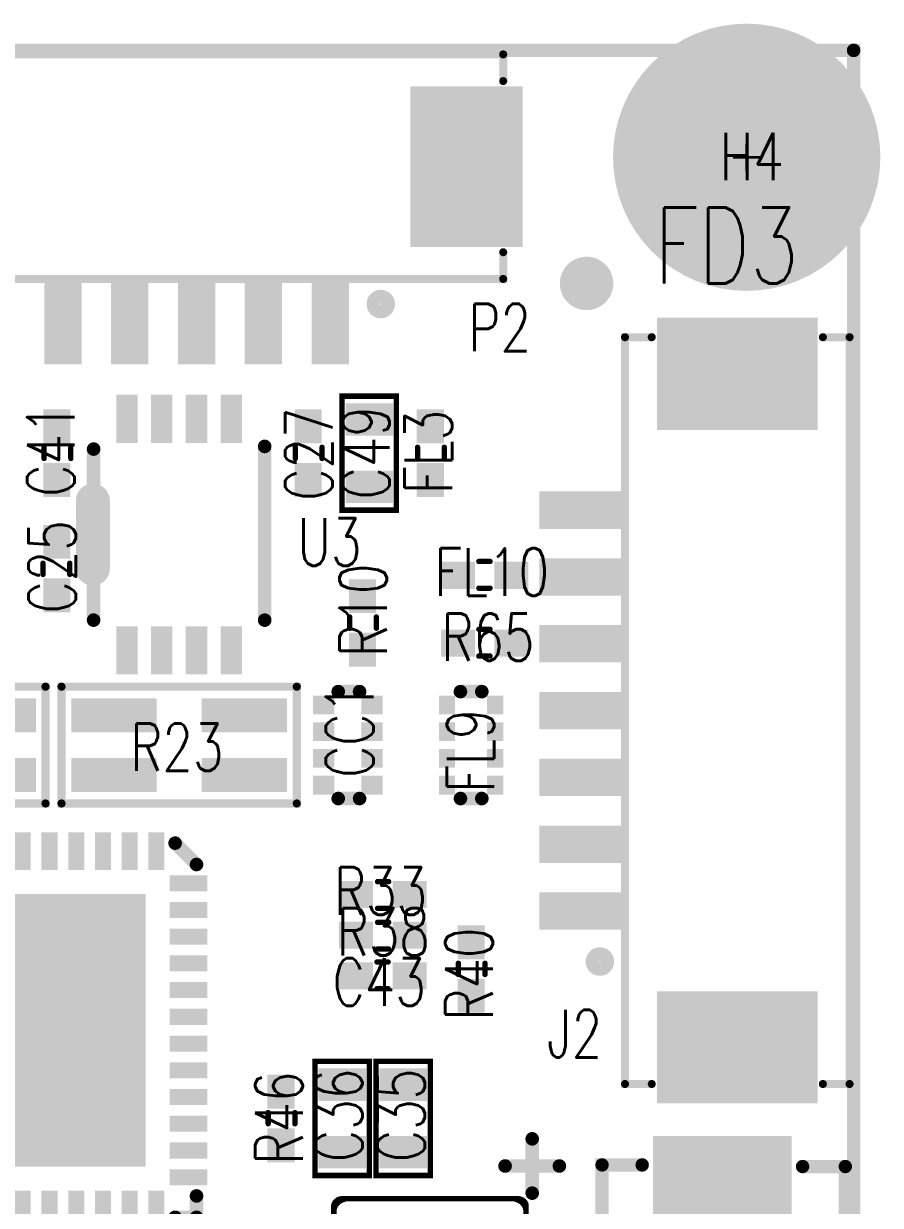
# Model space of a CAD drawing. Extents: x -0.5 to 45.5, y -0.5 to 45.5.
# Drawn here: x 29.48 to 45.5, y 23.39 to 45.5 of the extents above; entities that cross this region are included whole.
import ezdxf

# ---------------------------------------------------------------- set-up
doc = ezdxf.new("R2010")
doc.units = 0
doc.layers.get('0').update_dxf_attribs({"linetype": 'CONTINUOUS'})
for name, color, linetype in [('2D_LINE_22', 6, 'CONTINUOUS'), ('BOARD_OUTLINE_00', 5, 'CONTINUOUS'), ('DRIL_NPLTE_THRU_01', 3, 'CONTINUOUS'), ('DRIL_NPLTE_THRU_02', 23, 'CONTINUOUS'), ('DRIL_NPLTE_THRU_03', 2, 'CONTINUOUS'), ('DRIL_NPLTE_THRU_04', 4, 'CONTINUOUS'), ('DRIL_NPLTE_THRU_05', 43, 'CONTINUOUS'), ('DRIL_NPLTE_THRU_06', 1, 'CONTINUOUS'), ('DRIL_PLTE_THRU_01', 3, 'CONTINUOUS'), ('DRIL_PLTE_THRU_02', 23, 'CONTINUOUS'), ('DRIL_PLTE_THRU_03', 2, 'CONTINUOUS'), ('DRIL_PLTE_THRU_04', 4, 'CONTINUOUS'), ('DRIL_PLTE_THRU_05', 43, 'CONTINUOUS'), ('DRIL_PLTE_THRU_06', 1, 'CONTINUOUS'), ('DRIL_SYMBOL', 5, 'CONTINUOUS'), ('PADS_BOT', 1, 'CONTINUOUS'), ('PADS_INNER', 3, 'CONTINUOUS'), ('PADS_TOP', 3, 'CONTINUOUS'), ('PART_NAME_01', 6, 'CONTINUOUS'), ('PART_TOP_2DLINE_00', 6, 'CONTINUOUS'), ('PART_TOP_2DLINE_01', 6, 'CONTINUOUS')]:
    doc.layers.add(name, color=color, linetype=linetype)
doc.styles.add('W0$1524', font='simplex', dxfattribs={"width": 0.75})
doc.styles.add('W0$254', font='simplex', dxfattribs={"width": 0.75})

# ---------------------------------------------------------------- blocks, each defined once
blk = doc.blocks.new('SMOOTH_0$254')
at = {"const_width": 0.127}
blk.add_lwpolyline([(-0.0635, 0, 1), (0.0635, 0, 1)], format="xyb", close=True, dxfattribs=at)
blk = doc.blocks.new('BOARD_152')
at = {"layer": 'BOARD_OUTLINE_00', "const_width": 0.254}
blk.add_lwpolyline([(13.5, 37.5), (58.5, 37.5), (58.5, 82.5), (13.5, 82.5)], close=True, dxfattribs=at)
at = {"layer": 'BOARD_OUTLINE_00'}
blk.add_blockref('SMOOTH_0$254', (58.5, 82.5), dxfattribs=at)
blk = doc.blocks.new('SMOOTH_0$1016')
at = {"const_width": 0.0508}
blk.add_lwpolyline([(-0.0254, 0, 1), (0.0254, 0, 1)], format="xyb", close=True, dxfattribs=at)
blk = doc.blocks.new('DRAWING_139')
at = {"layer": '2D_LINE_22', "const_width": 0.102}
blk.add_lwpolyline([(0, 0), (0, -0.003), (0.014, -0.003), (0.014, -0.007), (0.031, -0.007), (0.031, -0.01), (0.044, -0.01), (0.044, -0.013), (0.054, -0.013), (0.054, -0.017), (0.061, -0.017), (0.061, -0.02), (0.071, -0.02), (0.071, -0.023), (0.077, -0.023), (0.077, -0.027), (0.084, -0.027), (0.084, -0.03), (0.091, -0.03), (0.091, -0.033), (0.094, -0.033), (0.094, -0.036), (0.1, -0.036), (0.1, -0.04), (0.107, -0.04), (0.107, -0.043), (0.11, -0.043), (0.11, -0.046), (0.114, -0.046), (0.114, -0.05), (0.12, -0.05), (0.12, -0.053), (0.124, -0.053), (0.124, -0.056), (0.127, -0.056), (0.127, -0.06), (0.13, -0.06), (0.13, -0.063), (0.134, -0.063), (0.134, -0.066), (0.137, -0.066), (0.137, -0.07), (0.14, -0.07), (0.14, -0.073), (0.143, -0.073), (0.143, -0.076), (0.147, -0.076), (0.147, -0.079), (0.15, -0.079), (0.15, -0.083), (0.153, -0.083), (0.153, -0.089), (0.157, -0.089), (0.157, -0.093), (0.16, -0.093), (0.16, -0.099), (0.163, -0.099), (0.163, -0.103), (0.167, -0.103), (0.167, -0.109), (0.17, -0.109), (0.17, -0.116), (0.173, -0.116), (0.173, -0.122), (0.176, -0.122), (0.176, -0.129), (0.18, -0.129), (0.18, -0.139), (0.183, -0.139), (0.183, -0.149), (0.186, -0.149), (0.186, -0.162), (0.19, -0.162), (0.19, -2.848), (0.186, -2.848), (0.186, -2.861), (0.183, -2.861), (0.183, -2.871), (0.18, -2.871), (0.18, -2.881), (0.176, -2.881), (0.176, -2.887), (0.173, -2.887), (0.173, -2.894), (0.17, -2.894), (0.17, -2.901), (0.167, -2.901), (0.167, -2.907), (0.163, -2.907), (0.163, -2.911), (0.16, -2.911), (0.16, -2.917), (0.157, -2.917), (0.157, -2.92), (0.153, -2.92), (0.153, -2.927), (0.15, -2.927), (0.15, -2.93), (0.147, -2.93), (0.147, -2.934), (0.143, -2.934), (0.143, -2.937), (0.14, -2.937), (0.14, -2.94), (0.137, -2.94), (0.137, -2.944), (0.134, -2.944), (0.134, -2.947), (0.13, -2.947), (0.13, -2.95), (0.127, -2.95), (0.127, -2.954), (0.124, -2.954), (0.124, -2.957), (0.12, -2.957), (0.12, -2.96), (0.114, -2.96), (0.114, -2.963), (0.11, -2.963), (0.11, -2.967), (0.107, -2.967), (0.107, -2.97), (0.1, -2.97), (0.1, -2.973), (0.094, -2.973), (0.094, -2.977), (0.091, -2.977), (0.091, -2.98), (0.084, -2.98), (0.084, -2.983), (0.077, -2.983), (0.077, -2.987), (0.071, -2.987), (0.071, -2.99), (0.061, -2.99), (0.061, -2.993), (0.054, -2.993), (0.054, -2.997), (0.041, -2.997), (0.041, -3), (0.011, -3), (0.011, -3.003), (-3.405, -3.003), (-3.405, -0.165), (-3.402, -0.165), (-3.402, -0.149), (-3.399, -0.149), (-3.399, -0.139), (-3.395, -0.139), (-3.395, -0.129), (-3.392, -0.129), (-3.392, -0.122), (-3.389, -0.122), (-3.389, -0.116), (-3.385, -0.116), (-3.385, -0.109), (-3.382, -0.109), (-3.382, -0.103), (-3.379, -0.103), (-3.379, -0.099), (-3.376, -0.099), (-3.376, -0.093), (-3.372, -0.093), (-3.372, -0.089), (-3.369, -0.089), (-3.369, -0.086), (-3.366, -0.086), (-3.366, -0.079), (-3.362, -0.079), (-3.362, -0.076), (-3.359, -0.076), (-3.359, -0.073), (-3.356, -0.073), (-3.356, -0.07), (-3.352, -0.07), (-3.352, -0.066), (-3.349, -0.066), (-3.349, -0.063), (-3.346, -0.063), (-3.346, -0.06), (-3.342, -0.06), (-3.342, -0.056), (-3.339, -0.056), (-3.339, -0.053), (-3.336, -0.053), (-3.336, -0.05), (-3.329, -0.05), (-3.329, -0.046), (-3.326, -0.046), (-3.326, -0.043), (-3.319, -0.043), (-3.319, -0.04), (-3.316, -0.04), (-3.316, -0.036), (-3.309, -0.036), (-3.309, -0.033), (-3.306, -0.033), (-3.306, -0.03), (-3.299, -0.03), (-3.299, -0.027), (-3.293, -0.027), (-3.293, -0.023), (-3.286, -0.023), (-3.286, -0.02), (-3.276, -0.02), (-3.276, -0.017), (-3.27, -0.017), (-3.27, -0.013), (-3.256, -0.013), (-3.256, -0.01), (-3.247, -0.01), (-3.247, -0.007), (-3.23, -0.007), (-3.23, -0.003), (-3.216, -0.003), (-3.216, 0), (0, 0)], dxfattribs=at)
at = {"layer": '2D_LINE_22'}
for p in [(-3.336, -0.05), (-3.329, -0.046), (-3.329, -0.05), (-3.326, -0.043), (-3.326, -0.046), (-3.319, -0.04), (-3.319, -0.043), (-3.316, -0.036), (-3.316, -0.04), (-3.309, -0.033), (-3.309, -0.036), (-3.306, -0.03), (-3.306, -0.033), (-3.299, -0.027), (-3.299, -0.03), (-3.293, -0.023), (-3.293, -0.027), (-3.286, -0.02), (-3.286, -0.023), (-3.276, -0.017), (-3.276, -0.02), (-3.27, -0.013), (-3.27, -0.017), (-3.256, -0.01), (-3.256, -0.013), (-3.247, -0.007), (-3.247, -0.01), (-3.23, -0.003), (-3.23, -0.007), (-3.216, 0), (-3.216, -0.003), (0, 0), (0, 0), (0, -0.003), (0.014, -0.003), (0.014, -0.007), (0.031, -0.007), (0.031, -0.01), (0.044, -0.01), (0.044, -0.013), (0.054, -0.013), (0.054, -0.017), (0.061, -0.017), (0.061, -0.02), (0.071, -0.02), (0.071, -0.023), (0.077, -0.023), (0.077, -0.027), (0.084, -0.027), (0.084, -0.03), (0.091, -0.03), (0.091, -0.033), (0.094, -0.033), (0.094, -0.036), (0.1, -0.036), (0.1, -0.04), (0.107, -0.04), (0.107, -0.043), (0.11, -0.043), (0.11, -0.046), (0.114, -0.046), (0.114, -0.05), (0.12, -0.05), (-3.405, -0.165), (-3.402, -0.149), (-3.402, -0.165), (-3.399, -0.139), (-3.399, -0.149), (-3.395, -0.129), (-3.395, -0.139), (-3.392, -0.122), (-3.392, -0.129), (-3.389, -0.116), (-3.389, -0.122), (-3.385, -0.109), (-3.385, -0.116), (-3.382, -0.103), (-3.382, -0.109), (-3.379, -0.099), (-3.379, -0.103), (-3.376, -0.093), (-3.376, -0.099), (-3.372, -0.089), (-3.372, -0.093), (-3.369, -0.086), (-3.369, -0.089), (-3.366, -0.079), (-3.366, -0.086), (-3.362, -0.076), (-3.362, -0.079), (-3.359, -0.073), (-3.359, -0.076), (-3.356, -0.07), (-3.356, -0.073), (-3.352, -0.066), (-3.352, -0.07), (-3.349, -0.063), (-3.349, -0.066), (-3.346, -0.06), (-3.346, -0.063), (-3.342, -0.056), (-3.342, -0.06), (-3.339, -0.053), (-3.339, -0.056), (-3.336, -0.053), (0.12, -0.053), (0.124, -0.053), (0.124, -0.056), (0.127, -0.056), (0.127, -0.06), (0.13, -0.06), (0.13, -0.063), (0.134, -0.063), (0.134, -0.066), (0.137, -0.066), (0.137, -0.07), (0.14, -0.07), (0.14, -0.073), (0.143, -0.073), (0.143, -0.076), (0.147, -0.076), (0.147, -0.079), (0.15, -0.079), (0.15, -0.083), (0.153, -0.083), (0.153, -0.089), (0.157, -0.089), (0.157, -0.093), (0.16, -0.093), (0.16, -0.099), (0.163, -0.099), (0.163, -0.103), (0.167, -0.103), (0.167, -0.109), (0.17, -0.109), (0.17, -0.116), (0.173, -0.116), (0.173, -0.122), (0.176, -0.122), (0.176, -0.129), (0.18, -0.129), (0.18, -0.139), (0.183, -0.139), (0.183, -0.149), (0.186, -0.149), (0.186, -0.162), (0.19, -0.162), (0.153, -2.92), (0.157, -2.917), (0.157, -2.92), (0.16, -2.911), (0.16, -2.917), (0.163, -2.907), (0.163, -2.911), (0.167, -2.901), (0.167, -2.907), (0.17, -2.894), (0.17, -2.901), (0.173, -2.887), (0.173, -2.894), (0.176, -2.881), (0.176, -2.887), (0.18, -2.871), (0.18, -2.881), (0.183, -2.861), (0.183, -2.871), (0.186, -2.848), (0.186, -2.861), (0.19, -2.848), (-3.405, -3.003), (0.011, -3), (0.011, -3.003), (0.041, -2.997), (0.041, -3), (0.054, -2.993), (0.054, -2.997), (0.061, -2.99), (0.061, -2.993), (0.071, -2.987), (0.071, -2.99), (0.077, -2.983), (0.077, -2.987), (0.084, -2.98), (0.084, -2.983), (0.091, -2.977), (0.091, -2.98), (0.094, -2.973), (0.094, -2.977), (0.1, -2.97), (0.1, -2.973), (0.107, -2.967), (0.107, -2.97), (0.11, -2.963), (0.11, -2.967), (0.114, -2.96), (0.114, -2.963), (0.12, -2.957), (0.12, -2.96), (0.124, -2.954), (0.124, -2.957), (0.127, -2.95), (0.127, -2.954), (0.13, -2.947), (0.13, -2.95), (0.134, -2.944), (0.134, -2.947), (0.137, -2.94), (0.137, -2.944), (0.14, -2.937), (0.14, -2.94), (0.143, -2.934), (0.143, -2.937), (0.147, -2.93), (0.147, -2.934), (0.15, -2.927), (0.15, -2.93), (0.153, -2.927)]:
    blk.add_blockref('SMOOTH_0$1016', p, dxfattribs=at)
blk = doc.blocks.new('SMOOTH_0$1')
at = {"const_width": 0.05}
blk.add_lwpolyline([(-0.025, 0, 1), (0.025, 0, 1)], format="xyb", close=True, dxfattribs=at)
blk = doc.blocks.new('PART_BODY_TOP_22')
at = {"layer": 'PART_TOP_2DLINE_00', "const_width": 0.1}
for points in [[(0.1, 0.26), (-0.11, 0.26)], [(0.1, -0.24), (-0.11, -0.24)]]:
    blk.add_lwpolyline(points, dxfattribs=at)
at = {"layer": 'PART_TOP_2DLINE_00'}
for p in [(-0.11, 0.26), (0.1, 0.26), (-0.11, -0.24), (0.1, -0.24)]:
    blk.add_blockref('SMOOTH_0$1', p, dxfattribs=at)
blk = doc.blocks.new('DRIL_HOLE_0')
blk.add_lwpolyline([(0, 0, 1), (0, 0, 1)], format="xyb", close=True)
blk = doc.blocks.new('PAD_0')
blk.add_lwpolyline([(0, 0, 1), (0, 0, 1)], format="xyb", close=True)
blk = doc.blocks.new('PAD_1')
at = {"const_width": 0.508}
blk.add_lwpolyline([(-0.3175, 0), (0.3175, 0)], dxfattribs=at)
blk = doc.blocks.new('STK_TOP_6')
at = {"layer": 'DRIL_PLTE_THRU_01'}
blk.add_blockref('DRIL_HOLE_0', (0, 0), dxfattribs=at)
at = {"layer": 'DRIL_PLTE_THRU_02'}
blk.add_blockref('DRIL_HOLE_0', (0, 0), dxfattribs=at)
at = {"layer": 'DRIL_PLTE_THRU_03'}
blk.add_blockref('DRIL_HOLE_0', (0, 0), dxfattribs=at)
at = {"layer": 'DRIL_PLTE_THRU_04'}
blk.add_blockref('DRIL_HOLE_0', (0, 0), dxfattribs=at)
at = {"layer": 'DRIL_PLTE_THRU_05'}
blk.add_blockref('DRIL_HOLE_0', (0, 0), dxfattribs=at)
at = {"layer": 'DRIL_PLTE_THRU_06'}
blk.add_blockref('DRIL_HOLE_0', (0, 0), dxfattribs=at)
at = {"layer": 'PADS_BOT'}
blk.add_blockref('PAD_0', (0, 0), dxfattribs=at)
at = {"layer": 'PADS_INNER'}
blk.add_blockref('PAD_0', (0, 0), dxfattribs=at)
at = {"layer": 'PADS_TOP'}
blk.add_blockref('PAD_1', (0, 0), dxfattribs=at)
blk = doc.blocks.new('SYM_TOP_2')
for name, p in [('STK_TOP_6', (-0.5, 0)), ('PART_BODY_TOP_22', (0, 0)), ('STK_TOP_6', (0.5, 0))]:
    blk.add_blockref(name, p)
blk = doc.blocks.new('PART_TOP_17')
blk.add_blockref('SYM_TOP_2', (0, 0))
at = {"layer": 'PART_NAME_01', "style": 'W0$1524', "width": 0.75}
blk.add_text('C25', height=0.889, dxfattribs=at).set_placement((-0.8382, -0.3556))
blk = doc.blocks.new('PART_TOP_19')
blk.add_blockref('SYM_TOP_2', (0, 0))
at = {"layer": 'PART_NAME_01', "style": 'W0$1524', "width": 0.75}
blk.add_text('C27', height=0.889, rotation=180, dxfattribs=at).set_placement((0.889, 0.457))
blk = doc.blocks.new('SMOOTH_0$25')
at = {"const_width": 0.125}
blk.add_lwpolyline([(-0.0625, 0, 1), (0.0625, 0, 1)], format="xyb", close=True, dxfattribs=at)
blk = doc.blocks.new('PART_BODY_TOP_147')
at = {"layer": 'PART_TOP_2DLINE_01'}
for points, const_width in [([(-3.8, 1.5), (-3.8, 2.3), (3.81, 2.3), (3.81, 1.48)], 0.25), ([(-3.83, -1.5), (-3.83, -2.25), (3.81, -2.25), (3.81, -1.45)], 0.25), ([(-3.81, -3.048), (-3.81, -4.064)], 0.254), ([(-4.318, -3.556), (-3.302, -3.556)], 0.254)]:
    blk.add_lwpolyline(points, dxfattribs=dict(at, const_width=const_width))
for name, p in [('SMOOTH_0$25', (-3.8, 2.3)), ('SMOOTH_0$25', (3.81, 2.3)), ('SMOOTH_0$25', (-3.8, 1.5)), ('SMOOTH_0$25', (3.81, 1.48)), ('SMOOTH_0$25', (3.81, -1.45)), ('SMOOTH_0$25', (-3.83, -1.5)), ('SMOOTH_0$25', (-3.83, -2.25)), ('SMOOTH_0$25', (3.81, -2.25)), ('SMOOTH_0$254', (-3.81, -3.048)), ('SMOOTH_0$254', (-4.318, -3.556)), ('SMOOTH_0$254', (-3.302, -3.556)), ('SMOOTH_0$254', (-3.81, -4.064))]:
    blk.add_blockref(name, p, dxfattribs=at)
blk = doc.blocks.new('PAD_3')
at = {"const_width": 2.3876}
blk.add_lwpolyline([(-1.2954, 0), (1.2954, 0)], dxfattribs=at)
blk = doc.blocks.new('STK_TOP_9')
at = {"layer": 'DRIL_PLTE_THRU_01'}
blk.add_blockref('DRIL_HOLE_0', (0, 0), dxfattribs=at)
at = {"layer": 'DRIL_PLTE_THRU_02'}
blk.add_blockref('DRIL_HOLE_0', (0, 0), dxfattribs=at)
at = {"layer": 'DRIL_PLTE_THRU_03'}
blk.add_blockref('DRIL_HOLE_0', (0, 0), dxfattribs=at)
at = {"layer": 'DRIL_PLTE_THRU_04'}
blk.add_blockref('DRIL_HOLE_0', (0, 0), dxfattribs=at)
at = {"layer": 'DRIL_PLTE_THRU_05'}
blk.add_blockref('DRIL_HOLE_0', (0, 0), dxfattribs=at)
at = {"layer": 'DRIL_PLTE_THRU_06'}
blk.add_blockref('DRIL_HOLE_0', (0, 0), dxfattribs=at)
at = {"layer": 'PADS_BOT'}
blk.add_blockref('PAD_0', (0, 0), dxfattribs=at)
at = {"layer": 'PADS_INNER'}
blk.add_blockref('PAD_0', (0, 0), dxfattribs=at)
at = {"layer": 'PADS_TOP', "rotation": 90}
blk.add_blockref('PAD_3', (0, 0), dxfattribs=at)
blk = doc.blocks.new('SYM_TOP_40')
for name, p in [('STK_TOP_9', (-3.175, 0)), ('STK_TOP_9', (3.175, 0)), ('PART_BODY_TOP_147', (0, 0))]:
    blk.add_blockref(name, p)
blk = doc.blocks.new('PART_TOP_27')
blk.add_blockref('SYM_TOP_40', (0, 0))
at = {"layer": 'PART_NAME_01', "style": 'W0$1524', "width": 0.75}
blk.add_text('C34', height=0.889, rotation=90, dxfattribs=at).set_placement((0.2032, -0.8128))
blk = doc.blocks.new('PART_BODY_TOP_23')
at = {"layer": 'PART_TOP_2DLINE_01', "const_width": 0.1016}
blk.add_lwpolyline([(-1.0668, 0.508), (-1.0668, -0.508), (1.0668, -0.508), (1.0668, 0.508), (-1.0668, 0.508)], dxfattribs=at)
at = {"layer": 'PART_TOP_2DLINE_01'}
for p in [(-1.0668, 0.508), (-1.0668, 0.508), (1.0668, 0.508), (-1.0668, -0.508), (1.0668, -0.508)]:
    blk.add_blockref('SMOOTH_0$1016', p, dxfattribs=at)
blk = doc.blocks.new('PAD_2')
at = {"const_width": 0.6096}
blk.add_lwpolyline([(-0.4445, 0), (0.4445, 0)], dxfattribs=at)
blk = doc.blocks.new('STK_TOP_7')
at = {"layer": 'DRIL_NPLTE_THRU_01'}
blk.add_blockref('DRIL_HOLE_0', (0, 0), dxfattribs=at)
at = {"layer": 'DRIL_NPLTE_THRU_02'}
blk.add_blockref('DRIL_HOLE_0', (0, 0), dxfattribs=at)
at = {"layer": 'DRIL_NPLTE_THRU_03'}
blk.add_blockref('DRIL_HOLE_0', (0, 0), dxfattribs=at)
at = {"layer": 'DRIL_NPLTE_THRU_04'}
blk.add_blockref('DRIL_HOLE_0', (0, 0), dxfattribs=at)
at = {"layer": 'DRIL_NPLTE_THRU_05'}
blk.add_blockref('DRIL_HOLE_0', (0, 0), dxfattribs=at)
at = {"layer": 'DRIL_NPLTE_THRU_06'}
blk.add_blockref('DRIL_HOLE_0', (0, 0), dxfattribs=at)
at = {"layer": 'PADS_BOT'}
blk.add_blockref('PAD_0', (0, 0), dxfattribs=at)
at = {"layer": 'PADS_INNER'}
blk.add_blockref('PAD_0', (0, 0), dxfattribs=at)
at = {"layer": 'PADS_TOP', "rotation": 90}
blk.add_blockref('PAD_2', (0, 0), dxfattribs=at)
blk = doc.blocks.new('SYM_TOP_3')
for name, p in [('STK_TOP_7', (-0.63, 0)), ('STK_TOP_7', (0.63, 0)), ('PART_BODY_TOP_23', (0, 0))]:
    blk.add_blockref(name, p)
blk = doc.blocks.new('PART_TOP_28')
blk.add_blockref('SYM_TOP_3', (0, 0))
at = {"layer": 'PART_NAME_01', "style": 'W0$1524', "width": 0.75}
blk.add_text('C35', height=0.889, dxfattribs=at).set_placement((-0.8128, -0.4064))
blk = doc.blocks.new('PART_TOP_29')
blk.add_blockref('SYM_TOP_3', (0, 0))
at = {"layer": 'PART_NAME_01', "style": 'W0$1524', "width": 0.75}
blk.add_text('C36', height=0.889, dxfattribs=at).set_placement((-0.8128, -0.381))
blk = doc.blocks.new('PART_TOP_35')
blk.add_blockref('SYM_TOP_2', (0, 0))
at = {"layer": 'PART_NAME_01', "style": 'W0$1524', "width": 0.75}
blk.add_text('C41', height=0.889, rotation=180, dxfattribs=at).set_placement((0.8128, 0.3302))
blk = doc.blocks.new('PART_TOP_37')
blk.add_blockref('SYM_TOP_2', (0, 0))
at = {"layer": 'PART_NAME_01', "style": 'W0$1524', "width": 0.75}
blk.add_text('C43', height=0.889, dxfattribs=at).set_placement((-0.9398, -0.5588))
blk = doc.blocks.new('PART_TOP_43')
blk.add_blockref('SYM_TOP_3', (0, 0))
at = {"layer": 'PART_NAME_01', "style": 'W0$1524', "width": 0.75}
blk.add_text('C49', height=0.889, dxfattribs=at).set_placement((-0.8636, -0.381))
blk = doc.blocks.new('PART_BODY_TOP_28')
at = {"layer": 'PART_TOP_2DLINE_01', "const_width": 0.254}
for points in [[(-1, 0.2), (-1, -0.2)], [(1, 0.2), (1, -0.2)]]:
    blk.add_lwpolyline(points, dxfattribs=at)
at = {"layer": 'PART_TOP_2DLINE_01'}
for p in [(-1, 0.2), (1, 0.2), (-1, -0.2), (1, -0.2)]:
    blk.add_blockref('SMOOTH_0$254', p, dxfattribs=at)
blk = doc.blocks.new('PAD_5')
at = {"const_width": 0.35}
blk.add_lwpolyline([(-0.22, 0), (0.18, 0)], dxfattribs=at)
blk = doc.blocks.new('STK_TOP_12')
at = {"layer": 'DRIL_NPLTE_THRU_01'}
blk.add_blockref('DRIL_HOLE_0', (0, 0), dxfattribs=at)
at = {"layer": 'DRIL_NPLTE_THRU_02'}
blk.add_blockref('DRIL_HOLE_0', (0, 0), dxfattribs=at)
at = {"layer": 'DRIL_NPLTE_THRU_03'}
blk.add_blockref('DRIL_HOLE_0', (0, 0), dxfattribs=at)
at = {"layer": 'DRIL_NPLTE_THRU_04'}
blk.add_blockref('DRIL_HOLE_0', (0, 0), dxfattribs=at)
at = {"layer": 'DRIL_NPLTE_THRU_05'}
blk.add_blockref('DRIL_HOLE_0', (0, 0), dxfattribs=at)
at = {"layer": 'DRIL_NPLTE_THRU_06'}
blk.add_blockref('DRIL_HOLE_0', (0, 0), dxfattribs=at)
at = {"layer": 'PADS_BOT'}
blk.add_blockref('PAD_0', (0, 0), dxfattribs=at)
at = {"layer": 'PADS_INNER'}
blk.add_blockref('PAD_0', (0, 0), dxfattribs=at)
at = {"layer": 'PADS_TOP', "rotation": 90}
blk.add_blockref('PAD_5', (0, 0), dxfattribs=at)
blk = doc.blocks.new('SYM_TOP_8')
for name, p in [('STK_TOP_12', (-0.75, 0.45)), ('STK_TOP_12', (-0.25, 0.45)), ('STK_TOP_12', (0.25, 0.45)), ('STK_TOP_12', (0.75, 0.45)), ('PART_BODY_TOP_28', (0, 0)), ('STK_TOP_12', (-0.75, -0.45)), ('STK_TOP_12', (-0.25, -0.45)), ('STK_TOP_12', (0.25, -0.45)), ('STK_TOP_12', (0.75, -0.45))]:
    blk.add_blockref(name, p)
blk = doc.blocks.new('PART_TOP_92')
blk.add_blockref('SYM_TOP_8', (0, 0))
at = {"layer": 'PART_NAME_01', "style": 'W0$1524', "width": 0.75}
blk.add_text('CC1', height=0.889, rotation=180, dxfattribs=at).set_placement((0.61, 0.457))
blk = doc.blocks.new('PART_TOP_105')
blk.add_blockref('SYM_TOP_2', (0, 0))
at = {"layer": 'PART_NAME_01', "style": 'W0$1524', "width": 0.75}
blk.add_text('FL10', height=0.889, dxfattribs=at).set_placement((-0.9398, -0.381))
blk = doc.blocks.new('PART_TOP_110')
blk.add_blockref('SYM_TOP_2', (0, 0))
at = {"layer": 'PART_NAME_01', "style": 'W0$1524', "width": 0.75}
blk.add_text('FL3', height=0.889, rotation=180, dxfattribs=at).set_placement((0.762, 0.4064))
blk = doc.blocks.new('DRIL_SYMBOL_2$6')
at = {"layer": 'DRIL_SYMBOL', "const_width": 0.0508}
for points in [[(0, -0.254), (0, 0.254)], [(-0.254, 0), (0.254, 0)]]:
    blk.add_lwpolyline(points, dxfattribs=at)
blk = doc.blocks.new('DRIL_HOLE_2$6')
at = {"const_width": 1.3}
blk.add_lwpolyline([(-0.65, 0, 1), (0.65, 0, 1)], format="xyb", close=True, dxfattribs=at)
blk.add_blockref('DRIL_SYMBOL_2$6', (0, 0))
blk = doc.blocks.new('PAD_8')
at = {"const_width": 2.5}
blk.add_lwpolyline([(0, -1.25, 1), (0, 1.25, 1)], format="xyb", close=True, dxfattribs=at)
blk = doc.blocks.new('STK_TOP_20')
at = {"layer": 'DRIL_PLTE_THRU_01'}
blk.add_blockref('DRIL_HOLE_2$6', (0, 0), dxfattribs=at)
at = {"layer": 'DRIL_PLTE_THRU_02'}
blk.add_blockref('DRIL_HOLE_2$6', (0, 0), dxfattribs=at)
at = {"layer": 'DRIL_PLTE_THRU_03'}
blk.add_blockref('DRIL_HOLE_2$6', (0, 0), dxfattribs=at)
at = {"layer": 'DRIL_PLTE_THRU_04'}
blk.add_blockref('DRIL_HOLE_2$6', (0, 0), dxfattribs=at)
at = {"layer": 'DRIL_PLTE_THRU_05'}
blk.add_blockref('DRIL_HOLE_2$6', (0, 0), dxfattribs=at)
at = {"layer": 'DRIL_PLTE_THRU_06'}
blk.add_blockref('DRIL_HOLE_2$6', (0, 0), dxfattribs=at)
at = {"layer": 'PADS_BOT'}
blk.add_blockref('PAD_8', (0, 0), dxfattribs=at)
at = {"layer": 'PADS_INNER'}
blk.add_blockref('PAD_8', (0, 0), dxfattribs=at)
at = {"layer": 'PADS_TOP'}
blk.add_blockref('PAD_8', (0, 0), dxfattribs=at)
blk = doc.blocks.new('SYM_TOP_13')
blk.add_blockref('STK_TOP_20', (0, 0))
blk = doc.blocks.new('PART_TOP_119')
blk.add_blockref('SYM_TOP_13', (0, 0))
at = {"layer": 'PART_NAME_01', "style": 'W0$1524', "width": 0.75}
blk.add_text('H4', height=0.889, dxfattribs=at).set_placement((-0.5058, -0.4296))
blk = doc.blocks.new('SMOOTH_0$15')
at = {"const_width": 0.075}
blk.add_lwpolyline([(-0.0375, 0, 1), (0.0375, 0, 1)], format="xyb", close=True, dxfattribs=at)
blk = doc.blocks.new('PART_BODY_TOP_35')
at = {"layer": 'PART_TOP_2DLINE_01', "const_width": 0.254}
blk.add_lwpolyline([(-5.18072, 2.57, 1), (-5.45928, 2.57, 1)], format="xyb", close=True, dxfattribs=at)
at = {"layer": 'PART_TOP_2DLINE_01', "const_width": 0.15}
for points in [[(-7.61, 1.6), (-7.61, 2.1), (6.36, 2.1), (6.36, 1.6)], [(-7.61, -1.6), (-7.61, -2.1), (6.36, -2.1), (6.36, -1.6)]]:
    blk.add_lwpolyline(points, dxfattribs=at)
at = {"layer": 'PART_TOP_2DLINE_01'}
for p in [(-7.61, 2.1), (6.36, 2.1), (-7.61, 1.6), (6.36, 1.6), (-7.61, -1.6), (6.36, -1.6), (-7.61, -2.1), (6.36, -2.1)]:
    blk.add_blockref('SMOOTH_0$15', p, dxfattribs=at)
blk = doc.blocks.new('PAD_9')
at = {"const_width": 0.7}
blk.add_lwpolyline([(-0.8, 0), (0.8, 0)], dxfattribs=at)
blk = doc.blocks.new('STK_TOP_21')
at = {"layer": 'DRIL_NPLTE_THRU_01'}
blk.add_blockref('DRIL_HOLE_0', (0, 0), dxfattribs=at)
at = {"layer": 'DRIL_NPLTE_THRU_02'}
blk.add_blockref('DRIL_HOLE_0', (0, 0), dxfattribs=at)
at = {"layer": 'DRIL_NPLTE_THRU_03'}
blk.add_blockref('DRIL_HOLE_0', (0, 0), dxfattribs=at)
at = {"layer": 'DRIL_NPLTE_THRU_04'}
blk.add_blockref('DRIL_HOLE_0', (0, 0), dxfattribs=at)
at = {"layer": 'DRIL_NPLTE_THRU_05'}
blk.add_blockref('DRIL_HOLE_0', (0, 0), dxfattribs=at)
at = {"layer": 'DRIL_NPLTE_THRU_06'}
blk.add_blockref('DRIL_HOLE_0', (0, 0), dxfattribs=at)
at = {"layer": 'PADS_BOT'}
blk.add_blockref('PAD_0', (0, 0), dxfattribs=at)
at = {"layer": 'PADS_INNER'}
blk.add_blockref('PAD_0', (0, 0), dxfattribs=at)
at = {"layer": 'PADS_TOP', "rotation": 90}
blk.add_blockref('PAD_9', (0, 0), dxfattribs=at)
blk = doc.blocks.new('PAD_10')
at = {"const_width": 2.1}
blk.add_lwpolyline([(-1.5, 0), (1.5, 0)], dxfattribs=at)
blk = doc.blocks.new('STK_TOP_22')
at = {"layer": 'DRIL_NPLTE_THRU_01'}
blk.add_blockref('DRIL_HOLE_0', (0, 0), dxfattribs=at)
at = {"layer": 'DRIL_NPLTE_THRU_02'}
blk.add_blockref('DRIL_HOLE_0', (0, 0), dxfattribs=at)
at = {"layer": 'DRIL_NPLTE_THRU_03'}
blk.add_blockref('DRIL_HOLE_0', (0, 0), dxfattribs=at)
at = {"layer": 'DRIL_NPLTE_THRU_04'}
blk.add_blockref('DRIL_HOLE_0', (0, 0), dxfattribs=at)
at = {"layer": 'DRIL_NPLTE_THRU_05'}
blk.add_blockref('DRIL_HOLE_0', (0, 0), dxfattribs=at)
at = {"layer": 'DRIL_NPLTE_THRU_06'}
blk.add_blockref('DRIL_HOLE_0', (0, 0), dxfattribs=at)
at = {"layer": 'PADS_BOT'}
blk.add_blockref('PAD_0', (0, 0), dxfattribs=at)
at = {"layer": 'PADS_INNER'}
blk.add_blockref('PAD_0', (0, 0), dxfattribs=at)
at = {"layer": 'PADS_TOP', "rotation": 90}
blk.add_blockref('PAD_10', (0, 0), dxfattribs=at)
blk = doc.blocks.new('SYM_TOP_15')
for name, p in [('STK_TOP_21', (-4.375, 2.9)), ('STK_TOP_21', (-3.125, 2.9)), ('STK_TOP_21', (-1.875, 2.9)), ('STK_TOP_21', (-0.625, 2.9)), ('STK_TOP_21', (0.625, 2.9)), ('STK_TOP_21', (1.875, 2.9)), ('STK_TOP_21', (3.125, 2.9)), ('PART_BODY_TOP_35', (0, 0)), ('STK_TOP_22', (-6.925, 0)), ('STK_TOP_22', (5.675, 0))]:
    blk.add_blockref(name, p)
blk = doc.blocks.new('PART_TOP_121')
blk.add_blockref('SYM_TOP_15', (0, 0))
at = {"layer": 'PART_NAME_01', "style": 'W0$1524', "width": 0.75}
blk.add_text('J2', height=0.889, rotation=270, dxfattribs=at).set_placement((-7.112, 3.556))
blk = doc.blocks.new('PART_BODY_TOP_41')
at = {"layer": 'PART_TOP_2DLINE_01', "const_width": 0.254}
blk.add_lwpolyline([(-5.18072, 2.57, 1), (-5.45928, 2.57, 1)], format="xyb", close=True, dxfattribs=at)
at = {"layer": 'PART_TOP_2DLINE_01', "const_width": 0.15}
for points in [[(-7.61, 1.6), (-7.61, 2.1), (7.61, 2.1), (7.61, 1.6)], [(-7.61, -1.6), (-7.61, -2.1), (7.61, -2.1), (7.61, -1.6)]]:
    blk.add_lwpolyline(points, dxfattribs=at)
at = {"layer": 'PART_TOP_2DLINE_01'}
for p in [(-7.61, 2.1), (7.61, 2.1), (-7.61, 1.6), (7.61, 1.6), (-7.61, -1.6), (7.61, -1.6), (-7.61, -2.1), (7.61, -2.1)]:
    blk.add_blockref('SMOOTH_0$15', p, dxfattribs=at)
blk = doc.blocks.new('SYM_TOP_21')
for name, p in [('STK_TOP_21', (-4.375, 2.9)), ('STK_TOP_21', (-3.125, 2.9)), ('STK_TOP_21', (-1.875, 2.9)), ('STK_TOP_21', (-0.625, 2.9)), ('STK_TOP_21', (0.625, 2.9)), ('STK_TOP_21', (1.875, 2.9)), ('STK_TOP_21', (3.125, 2.9)), ('STK_TOP_21', (4.375, 2.9)), ('PART_BODY_TOP_41', (0, 0)), ('STK_TOP_22', (-6.925, 0)), ('STK_TOP_22', (6.925, 0))]:
    blk.add_blockref(name, p)
blk = doc.blocks.new('PART_TOP_135')
blk.add_blockref('SYM_TOP_21', (0, 0))
at = {"layer": 'PART_NAME_01', "style": 'W0$1524', "width": 0.75}
blk.add_text('P2', height=0.889, rotation=180, dxfattribs=at).set_placement((-6.96, 3.454))
blk = doc.blocks.new('PART_TOP_139')
blk.add_blockref('SYM_TOP_2', (0, 0))
at = {"layer": 'PART_NAME_01', "style": 'W0$1524', "width": 0.75}
blk.add_text('R10', height=0.889, rotation=180, dxfattribs=at).set_placement((0.635, 0.457))
blk = doc.blocks.new('SMOOTH_0$1524')
at = {"const_width": 0.0762}
blk.add_lwpolyline([(-0.0381, 0, 1), (0.0381, 0, 1)], format="xyb", close=True, dxfattribs=at)
blk = doc.blocks.new('PART_BODY_TOP_43')
at = {"layer": 'PART_TOP_2DLINE_01', "const_width": 0.1524}
blk.add_lwpolyline([(2.2, -1.0922), (-2.2, -1.0922), (-2.2, 1.0922), (2.2, 1.0922)], close=True, dxfattribs=at)
at = {"layer": 'PART_TOP_2DLINE_01'}
for p in [(-2.2, 1.0922), (2.2, 1.0922), (-2.2, -1.0922), (2.2, -1.0922)]:
    blk.add_blockref('SMOOTH_0$1524', p, dxfattribs=at)
blk = doc.blocks.new('PAD_14')
at = {"const_width": 0.635}
blk.add_lwpolyline([(-0.8001, 0), (0.8001, 0)], dxfattribs=at)
blk = doc.blocks.new('STK_TOP_29')
at = {"layer": 'DRIL_NPLTE_THRU_01'}
blk.add_blockref('DRIL_HOLE_0', (0, 0), dxfattribs=at)
at = {"layer": 'DRIL_NPLTE_THRU_02'}
blk.add_blockref('DRIL_HOLE_0', (0, 0), dxfattribs=at)
at = {"layer": 'DRIL_NPLTE_THRU_03'}
blk.add_blockref('DRIL_HOLE_0', (0, 0), dxfattribs=at)
at = {"layer": 'DRIL_NPLTE_THRU_04'}
blk.add_blockref('DRIL_HOLE_0', (0, 0), dxfattribs=at)
at = {"layer": 'DRIL_NPLTE_THRU_05'}
blk.add_blockref('DRIL_HOLE_0', (0, 0), dxfattribs=at)
at = {"layer": 'DRIL_NPLTE_THRU_06'}
blk.add_blockref('DRIL_HOLE_0', (0, 0), dxfattribs=at)
at = {"layer": 'PADS_BOT'}
blk.add_blockref('PAD_0', (0, 0), dxfattribs=at)
at = {"layer": 'PADS_INNER'}
blk.add_blockref('PAD_0', (0, 0), dxfattribs=at)
at = {"layer": 'PADS_TOP'}
blk.add_blockref('PAD_14', (0, 0), dxfattribs=at)
blk = doc.blocks.new('SYM_TOP_23')
for name, p in [('PART_BODY_TOP_43', (0, 0)), ('STK_TOP_29', (-1.2192, 0.5588)), ('STK_TOP_29', (1.2192, 0.5588)), ('STK_TOP_29', (-1.2192, -0.5588)), ('STK_TOP_29', (1.2192, -0.5588))]:
    blk.add_blockref(name, p)
blk = doc.blocks.new('PART_TOP_161')
blk.add_blockref('SYM_TOP_23', (0, 0))
at = {"layer": 'PART_NAME_01', "style": 'W0$1524', "width": 0.75}
blk.add_text('R23', height=0.889, rotation=180, dxfattribs=at).set_placement((0.9144, 0.4826))
blk = doc.blocks.new('PART_TOP_170')
blk.add_blockref('SYM_TOP_23', (0, 0))
at = {"layer": 'PART_NAME_01', "style": 'W0$1524', "width": 0.75}
blk.add_text('R31', height=0.889, rotation=180, dxfattribs=at).set_placement((0.9398, 0.4318))
blk = doc.blocks.new('PART_TOP_172')
blk.add_blockref('SYM_TOP_2', (0, 0))
at = {"layer": 'PART_NAME_01', "style": 'W0$1524', "width": 0.75}
blk.add_text('R33', height=0.889, rotation=180, dxfattribs=at).set_placement((0.9144, 0.381))
blk = doc.blocks.new('PART_TOP_177')
blk.add_blockref('SYM_TOP_2', (0, 0))
at = {"layer": 'PART_NAME_01', "style": 'W0$1524', "width": 0.75}
blk.add_text('R38', height=0.889, rotation=180, dxfattribs=at).set_placement((0.8636, 0.381))
blk = doc.blocks.new('PART_TOP_180')
blk.add_blockref('SYM_TOP_2', (0, 0))
at = {"layer": 'PART_NAME_01', "style": 'W0$1524', "width": 0.75}
blk.add_text('R40', height=0.889, rotation=180, dxfattribs=at).set_placement((0.9652, 0.4064))
blk = doc.blocks.new('PART_TOP_186')
blk.add_blockref('SYM_TOP_2', (0, 0))
at = {"layer": 'PART_NAME_01', "style": 'W0$1524', "width": 0.75}
blk.add_text('R46', height=0.889, rotation=180, dxfattribs=at).set_placement((0.8636, 0.4064))
blk = doc.blocks.new('PART_TOP_207')
blk.add_blockref('SYM_TOP_2', (0, 0))
at = {"layer": 'PART_NAME_01', "style": 'W0$1524', "width": 0.75}
blk.add_text('R65', height=0.889, dxfattribs=at).set_placement((-0.8128, -0.3302))
blk = doc.blocks.new('SMOOTH_0$635')
at = {"const_width": 0.3175}
blk.add_lwpolyline([(-0.15875, 0, 1), (0.15875, 0, 1)], format="xyb", close=True, dxfattribs=at)
blk = doc.blocks.new('PART_BODY_TOP_48')
at = {"layer": 'PART_TOP_2DLINE_01'}
for points, const_width in [([(1.6, -1.6), (1.6, 1.65)], 0.254), ([(-1.6, 1.6), (-1.6, -1.6)], 0.254), ([(-1.6138, 0.635), (-1.6138, -0.635)], 0.635)]:
    blk.add_lwpolyline(points, dxfattribs=dict(at, const_width=const_width))
for name, p in [('SMOOTH_0$254', (1.6, 1.65)), ('SMOOTH_0$254', (-1.6, 1.6)), ('SMOOTH_0$635', (-1.6138, 0.635)), ('SMOOTH_0$635', (-1.6138, -0.635)), ('SMOOTH_0$254', (-1.6, -1.6)), ('SMOOTH_0$254', (1.6, -1.6))]:
    blk.add_blockref(name, p, dxfattribs=at)
blk = doc.blocks.new('PAD_19')
at = {"const_width": 0.4}
blk.add_lwpolyline([(-0.45, 0), (0.45, 0)], dxfattribs=at)
blk = doc.blocks.new('STK_TOP_36')
at = {"layer": 'DRIL_PLTE_THRU_01'}
blk.add_blockref('DRIL_HOLE_0', (0, 0), dxfattribs=at)
at = {"layer": 'DRIL_PLTE_THRU_02'}
blk.add_blockref('DRIL_HOLE_0', (0, 0), dxfattribs=at)
at = {"layer": 'DRIL_PLTE_THRU_03'}
blk.add_blockref('DRIL_HOLE_0', (0, 0), dxfattribs=at)
at = {"layer": 'DRIL_PLTE_THRU_04'}
blk.add_blockref('DRIL_HOLE_0', (0, 0), dxfattribs=at)
at = {"layer": 'DRIL_PLTE_THRU_05'}
blk.add_blockref('DRIL_HOLE_0', (0, 0), dxfattribs=at)
at = {"layer": 'DRIL_PLTE_THRU_06'}
blk.add_blockref('DRIL_HOLE_0', (0, 0), dxfattribs=at)
at = {"layer": 'PADS_BOT'}
blk.add_blockref('PAD_0', (0, 0), dxfattribs=at)
at = {"layer": 'PADS_INNER'}
blk.add_blockref('PAD_0', (0, 0), dxfattribs=at)
at = {"layer": 'PADS_TOP', "rotation": 90}
blk.add_blockref('PAD_19', (0, 0), dxfattribs=at)
blk = doc.blocks.new('SYM_TOP_28')
for name, p in [('STK_TOP_36', (-0.975, 2.165)), ('STK_TOP_36', (-0.325, 2.165)), ('STK_TOP_36', (0.325, 2.165)), ('STK_TOP_36', (0.975, 2.165)), ('PART_BODY_TOP_48', (0, 0)), ('STK_TOP_36', (-0.975, -2.165)), ('STK_TOP_36', (-0.325, -2.165)), ('STK_TOP_36', (0.325, -2.165)), ('STK_TOP_36', (0.975, -2.165))]:
    blk.add_blockref(name, p)
blk = doc.blocks.new('PART_TOP_249')
blk.add_blockref('SYM_TOP_28', (0, 0))
at = {"layer": 'PART_NAME_01', "style": 'W0$1524', "width": 0.75}
blk.add_text('U3', height=0.889, dxfattribs=at).set_placement((2.2098, -0.5842))
blk = doc.blocks.new('PART_BODY_TOP_49')
at = {"layer": 'PART_TOP_2DLINE_01', "const_width": 0.254}
for points in [[(-3.1, 3.5), (-3.5, 3.5), (-3.5, 3.1)], [(3.5, 3.1), (3.5, 3.5), (3.1, 3.5)], [(-3.5, -3.1), (-3.1, -3.5)], [(3.1, -3.5), (3.5, -3.5), (3.5, -3.1)]]:
    blk.add_lwpolyline(points, dxfattribs=at)
at = {"layer": 'PART_TOP_2DLINE_01'}
for p in [(-3.5, 3.5), (-3.1, 3.5), (3.1, 3.5), (3.5, 3.5), (-3.5, 3.1), (3.5, 3.1), (-3.5, -3.1), (3.5, -3.1), (-3.1, -3.5), (3.1, -3.5), (3.5, -3.5)]:
    blk.add_blockref('SMOOTH_0$254', p, dxfattribs=at)
blk = doc.blocks.new('PAD_20')
at = {"const_width": 0.3}
blk.add_lwpolyline([(-0.35, 0), (0.35, 0)], dxfattribs=at)
blk = doc.blocks.new('STK_TOP_38')
at = {"layer": 'DRIL_NPLTE_THRU_01'}
blk.add_blockref('DRIL_HOLE_0', (0, 0), dxfattribs=at)
at = {"layer": 'DRIL_NPLTE_THRU_02'}
blk.add_blockref('DRIL_HOLE_0', (0, 0), dxfattribs=at)
at = {"layer": 'DRIL_NPLTE_THRU_03'}
blk.add_blockref('DRIL_HOLE_0', (0, 0), dxfattribs=at)
at = {"layer": 'DRIL_NPLTE_THRU_04'}
blk.add_blockref('DRIL_HOLE_0', (0, 0), dxfattribs=at)
at = {"layer": 'DRIL_NPLTE_THRU_05'}
blk.add_blockref('DRIL_HOLE_0', (0, 0), dxfattribs=at)
at = {"layer": 'DRIL_NPLTE_THRU_06'}
blk.add_blockref('DRIL_HOLE_0', (0, 0), dxfattribs=at)
at = {"layer": 'PADS_BOT'}
blk.add_blockref('PAD_0', (0, 0), dxfattribs=at)
at = {"layer": 'PADS_INNER'}
blk.add_blockref('PAD_0', (0, 0), dxfattribs=at)
at = {"layer": 'PADS_TOP', "rotation": 90}
blk.add_blockref('PAD_20', (0, 0), dxfattribs=at)
blk = doc.blocks.new('STK_TOP_37')
at = {"layer": 'DRIL_NPLTE_THRU_01'}
blk.add_blockref('DRIL_HOLE_0', (0, 0), dxfattribs=at)
at = {"layer": 'DRIL_NPLTE_THRU_02'}
blk.add_blockref('DRIL_HOLE_0', (0, 0), dxfattribs=at)
at = {"layer": 'DRIL_NPLTE_THRU_03'}
blk.add_blockref('DRIL_HOLE_0', (0, 0), dxfattribs=at)
at = {"layer": 'DRIL_NPLTE_THRU_04'}
blk.add_blockref('DRIL_HOLE_0', (0, 0), dxfattribs=at)
at = {"layer": 'DRIL_NPLTE_THRU_05'}
blk.add_blockref('DRIL_HOLE_0', (0, 0), dxfattribs=at)
at = {"layer": 'DRIL_NPLTE_THRU_06'}
blk.add_blockref('DRIL_HOLE_0', (0, 0), dxfattribs=at)
at = {"layer": 'PADS_BOT'}
blk.add_blockref('PAD_0', (0, 0), dxfattribs=at)
at = {"layer": 'PADS_INNER'}
blk.add_blockref('PAD_0', (0, 0), dxfattribs=at)
at = {"layer": 'PADS_TOP'}
blk.add_blockref('PAD_20', (0, 0), dxfattribs=at)
blk = doc.blocks.new('PAD_21')
at = {"const_width": 5.1}
blk.add_lwpolyline([(-2.55, 0), (2.55, 0)], dxfattribs=at)
blk = doc.blocks.new('STK_TOP_39')
at = {"layer": 'DRIL_NPLTE_THRU_01'}
blk.add_blockref('DRIL_HOLE_0', (0, 0), dxfattribs=at)
at = {"layer": 'DRIL_NPLTE_THRU_02'}
blk.add_blockref('DRIL_HOLE_0', (0, 0), dxfattribs=at)
at = {"layer": 'DRIL_NPLTE_THRU_03'}
blk.add_blockref('DRIL_HOLE_0', (0, 0), dxfattribs=at)
at = {"layer": 'DRIL_NPLTE_THRU_04'}
blk.add_blockref('DRIL_HOLE_0', (0, 0), dxfattribs=at)
at = {"layer": 'DRIL_NPLTE_THRU_05'}
blk.add_blockref('DRIL_HOLE_0', (0, 0), dxfattribs=at)
at = {"layer": 'DRIL_NPLTE_THRU_06'}
blk.add_blockref('DRIL_HOLE_0', (0, 0), dxfattribs=at)
at = {"layer": 'PADS_BOT'}
blk.add_blockref('PAD_0', (0, 0), dxfattribs=at)
at = {"layer": 'PADS_INNER'}
blk.add_blockref('PAD_0', (0, 0), dxfattribs=at)
at = {"layer": 'PADS_TOP'}
blk.add_blockref('PAD_21', (0, 0), dxfattribs=at)
blk = doc.blocks.new('SYM_TOP_29')
for name, p in [('STK_TOP_38', (-2.75, 3.35)), ('STK_TOP_38', (-2.25, 3.35)), ('STK_TOP_38', (-1.75, 3.35)), ('STK_TOP_38', (-1.25, 3.35)), ('STK_TOP_38', (-0.75, 3.35)), ('STK_TOP_38', (-0.25, 3.35)), ('STK_TOP_38', (0.25, 3.35)), ('STK_TOP_38', (0.75, 3.35)), ('STK_TOP_38', (1.25, 3.35)), ('STK_TOP_38', (1.75, 3.35)), ('STK_TOP_38', (2.25, 3.35)), ('STK_TOP_38', (2.75, 3.35)), ('PART_BODY_TOP_49', (0, 0)), ('STK_TOP_37', (-3.35, 2.75)), ('STK_TOP_37', (3.35, 2.75)), ('STK_TOP_39', (0, 0)), ('STK_TOP_37', (-3.35, 2.25)), ('STK_TOP_37', (3.35, 2.25)), ('STK_TOP_37', (-3.35, 1.75)), ('STK_TOP_37', (3.35, 1.75)), ('STK_TOP_37', (-3.35, 1.25)), ('STK_TOP_37', (3.35, 1.25)), ('STK_TOP_37', (-3.35, 0.75)), ('STK_TOP_37', (3.35, 0.75)), ('STK_TOP_37', (-3.35, 0.25)), ('STK_TOP_37', (3.35, 0.25)), ('STK_TOP_37', (-3.35, -0.25)), ('STK_TOP_37', (3.35, -0.25)), ('STK_TOP_37', (-3.35, -0.75)), ('STK_TOP_37', (3.35, -0.75)), ('STK_TOP_37', (-3.35, -1.25)), ('STK_TOP_37', (3.35, -1.25)), ('STK_TOP_37', (-3.35, -1.75)), ('STK_TOP_37', (3.35, -1.75)), ('STK_TOP_37', (-3.35, -2.25)), ('STK_TOP_37', (3.35, -2.25)), ('STK_TOP_37', (-3.35, -2.75)), ('STK_TOP_37', (3.35, -2.75)), ('STK_TOP_38', (-2.75, -3.35)), ('STK_TOP_38', (-2.25, -3.35)), ('STK_TOP_38', (-1.75, -3.35)), ('STK_TOP_38', (-1.25, -3.35)), ('STK_TOP_38', (-0.75, -3.35)), ('STK_TOP_38', (-0.25, -3.35)), ('STK_TOP_38', (0.25, -3.35)), ('STK_TOP_38', (0.75, -3.35)), ('STK_TOP_38', (1.25, -3.35)), ('STK_TOP_38', (1.75, -3.35)), ('STK_TOP_38', (2.25, -3.35)), ('STK_TOP_38', (2.75, -3.35))]:
    blk.add_blockref(name, p)
blk = doc.blocks.new('PART_TOP_250')
blk.add_blockref('SYM_TOP_29', (0, 0))
at = {"layer": 'PART_NAME_01', "style": 'W0$1524', "width": 0.75}
blk.add_text('U4', height=0.889, rotation=180, dxfattribs=at).set_placement((1.753, 4.953))
blk = doc.blocks.new('PART_BODY_TOP_54')
at = {"layer": 'PART_TOP_2DLINE_01', "const_width": 0.254}
for points in [[(-1, 0.2), (-1, -0.2)], [(1, 0.2), (1, -0.2)]]:
    blk.add_lwpolyline(points, dxfattribs=at)
at = {"layer": 'PART_TOP_2DLINE_01'}
for p in [(-1, 0.2), (1, 0.2), (-1, -0.2), (1, -0.2)]:
    blk.add_blockref('SMOOTH_0$254', p, dxfattribs=at)
blk = doc.blocks.new('PAD_26')
at = {"const_width": 0.3}
blk.add_lwpolyline([(-0.175, 0), (0.175, 0)], dxfattribs=at)
blk = doc.blocks.new('STK_TOP_17')
at = {"layer": 'DRIL_NPLTE_THRU_01'}
blk.add_blockref('DRIL_HOLE_0', (0, 0), dxfattribs=at)
at = {"layer": 'DRIL_NPLTE_THRU_02'}
blk.add_blockref('DRIL_HOLE_0', (0, 0), dxfattribs=at)
at = {"layer": 'DRIL_NPLTE_THRU_03'}
blk.add_blockref('DRIL_HOLE_0', (0, 0), dxfattribs=at)
at = {"layer": 'DRIL_NPLTE_THRU_04'}
blk.add_blockref('DRIL_HOLE_0', (0, 0), dxfattribs=at)
at = {"layer": 'DRIL_NPLTE_THRU_05'}
blk.add_blockref('DRIL_HOLE_0', (0, 0), dxfattribs=at)
at = {"layer": 'DRIL_NPLTE_THRU_06'}
blk.add_blockref('DRIL_HOLE_0', (0, 0), dxfattribs=at)
at = {"layer": 'PADS_BOT'}
blk.add_blockref('PAD_0', (0, 0), dxfattribs=at)
at = {"layer": 'PADS_INNER'}
blk.add_blockref('PAD_0', (0, 0), dxfattribs=at)
at = {"layer": 'PADS_TOP'}
blk.add_blockref('PAD_26', (0, 0), dxfattribs=at)
blk = doc.blocks.new('SYM_TOP_34')
for name, p in [('STK_TOP_17', (-0.75, 0.45)), ('STK_TOP_17', (-0.25, 0.45)), ('STK_TOP_17', (0.25, 0.45)), ('STK_TOP_17', (0.75, 0.45)), ('PART_BODY_TOP_54', (0, 0)), ('STK_TOP_17', (-0.75, -0.45)), ('STK_TOP_17', (-0.25, -0.45)), ('STK_TOP_17', (0.25, -0.45)), ('STK_TOP_17', (0.75, -0.45))]:
    blk.add_blockref(name, p)
blk = doc.blocks.new('PART_TOP_258')
blk.add_blockref('SYM_TOP_34', (0, 0))
at = {"layer": 'PART_NAME_01', "style": 'W0$1524', "width": 0.75}
blk.add_text('FL9', height=0.889, rotation=180, dxfattribs=at).set_placement((0.889, 0.432))
blk = doc.blocks.new('PAD_32')
at = {"const_width": 0.5}
blk.add_lwpolyline([(0, -0.25, 1), (0, 0.25, 1)], format="xyb", close=True, dxfattribs=at)
blk = doc.blocks.new('STK_TOP_84')
at = {"layer": 'DRIL_NPLTE_THRU_01'}
blk.add_blockref('DRIL_HOLE_0', (0, 0), dxfattribs=at)
at = {"layer": 'DRIL_NPLTE_THRU_02'}
blk.add_blockref('DRIL_HOLE_0', (0, 0), dxfattribs=at)
at = {"layer": 'DRIL_NPLTE_THRU_03'}
blk.add_blockref('DRIL_HOLE_0', (0, 0), dxfattribs=at)
at = {"layer": 'DRIL_NPLTE_THRU_04'}
blk.add_blockref('DRIL_HOLE_0', (0, 0), dxfattribs=at)
at = {"layer": 'DRIL_NPLTE_THRU_05'}
blk.add_blockref('DRIL_HOLE_0', (0, 0), dxfattribs=at)
at = {"layer": 'DRIL_NPLTE_THRU_06'}
blk.add_blockref('DRIL_HOLE_0', (0, 0), dxfattribs=at)
at = {"layer": 'PADS_BOT'}
blk.add_blockref('PAD_0', (0, 0), dxfattribs=at)
at = {"layer": 'PADS_INNER'}
blk.add_blockref('PAD_0', (0, 0), dxfattribs=at)
at = {"layer": 'PADS_TOP'}
blk.add_blockref('PAD_32', (0, 0), dxfattribs=at)
blk = doc.blocks.new('SYM_TOP_43')
blk.add_blockref('STK_TOP_84', (0, 0))
blk = doc.blocks.new('PART_TOP_270')
blk.add_blockref('SYM_TOP_43', (0, 0))
at = {"layer": 'PART_NAME_01', "style": 'W0$254', "width": 0.75}
blk.add_text('FD3', height=1.4224, dxfattribs=at).set_placement((1.27, 0))

msp = doc.modelspace()

# ---------------------------------------------------------------- block references
for name, p, rotation in [('PART_TOP_135', (30.8356, 42.8244), 180), ('PART_TOP_121', (42.8244, 33.274), 90), ('PART_TOP_35', (30.099, 37.465), 270), ('PART_TOP_19', (34.798, 37.465), 270), ('PART_TOP_43', (35.941, 37.465), 90), ('PART_TOP_110', (37.084, 37.465), 270), ('PART_TOP_17', (30.099, 35.306), 90), ('PART_TOP_139', (35.814, 34.29), 270), ('PART_TOP_170', (27.686, 32.004), 180), ('PART_TOP_161', (32.385, 32.004), 180), ('PART_TOP_92', (35.56, 32.004), 270), ('PART_TOP_258', (37.846, 32.004), 270), ('PART_TOP_250', (29.21, 26.67), 180), ('PART_TOP_172', (36.195, 29.21), 180), ('PART_TOP_177', (36.195, 28.448), 180), ('PART_TOP_180', (37.846, 27.813), 270), ('PART_TOP_186', (34.29, 25.019), 270), ('PART_TOP_29', (35.433, 25.019), 90), ('PART_TOP_28', (36.576, 25.019), 90), ('PART_TOP_27', (42.545, 20.32), 270)]:
    msp.add_blockref(name, p, dxfattribs=dict(rotation=rotation))
for name, p in [('PART_TOP_119', (43, 43)), ('BOARD_152', (-13.5, -37.5)), ('PART_TOP_270', (40.005, 40.64)), ('PART_TOP_249', (32.385, 35.941)), ('PART_TOP_105', (38.1, 35.179)), ('PART_TOP_207', (38.1, 33.909)), ('PART_TOP_37', (36.195, 27.686)), ('DRAWING_139', (38.6842, 23.5204))]:
    msp.add_blockref(name, p)

doc.saveas('drawing.dxf')
